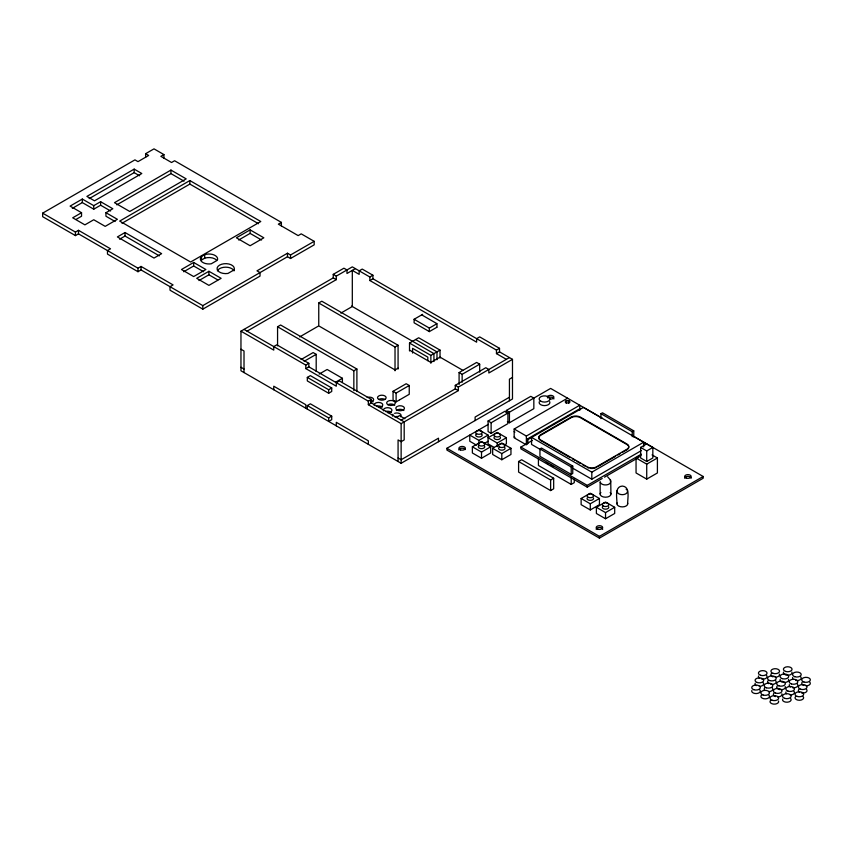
<?xml version="1.0" encoding="UTF-8"?>
<svg xmlns="http://www.w3.org/2000/svg" width="853" height="853" viewBox="0 0 853 853"><rect width="100%" height="100%" fill="white"/><g stroke="black" fill="none" stroke-linecap="round" stroke-linejoin="round"><path stroke-width="1.28" d="M627.712 503.782C627.35 498.898 630.708 486.668 622.317 486.061C613.925 486.668 617.295 498.898 616.922 503.782M617.114 490.646C616.42 495.998 628.213 495.998 627.531 490.646M42.65 213.154L75.448 232.08L78.497 230.321L110.527 248.82L107.478 250.579L107.478 254.098L137.994 271.712L141.044 269.953L202.822 305.619L287.482 256.742L290.532 258.502L314.181 244.854L314.181 241.335L290.532 254.983L287.482 253.224L256.977 270.838L260.026 272.597L260.026 276.116L202.822 309.149L170.024 290.212L170.024 286.693L173.074 284.923L141.044 266.435L137.994 268.194L78.497 233.85L75.448 235.609L42.65 216.673L42.65 213.154L134.945 159.863L137.994 161.633L148.667 155.459L145.618 153.7L145.618 157.229M145.618 153.7L154.009 148.859L163.925 154.585L163.925 158.104M115.112 221.513L105.953 216.236L105.953 212.706L112.82 208.75L100.622 201.703L93.755 205.658L82.314 199.058L70.106 206.106L81.547 212.706L81.547 216.236L76.024 219.424M134.177 169.118L86.889 196.414L94.512 200.818L141.801 173.522L134.177 169.118L134.177 172.637L89.192 198.61M163.925 154.585L160.876 156.344L171.549 162.507L174.598 160.748L281.383 222.398L281.383 225.917M72.324 208.345L82.314 202.577L93.755 209.188L100.622 205.221L110.602 210.99M81.547 212.706L72.697 217.814L84.905 224.861L93.755 219.754L105.196 226.365L117.394 219.317L105.953 212.706M170.941 170.078L114.494 202.673L129.752 211.48L186.199 178.885L170.941 170.078L170.941 173.607L116.797 204.859M189.856 180.559L119.687 221.076L190.614 262.031L260.783 221.513L189.856 180.559L189.856 184.088L258.502 223.721M121.99 223.273L189.856 184.088M125.028 232.528L117.394 236.931L154.009 258.064L161.633 253.661L125.028 232.528L125.028 236.046L159.351 255.868M119.58 239.192L125.028 236.046M201.521 256.497L204.688 254.674A8.626 4.979 0 0 1 214.252 255.036A8.626 4.979 0 0 1 217.334 260.282L211.235 263.801A8.626 4.979 0 0 1 202.15 262.02A8.626 4.979 0 0 1 201.521 256.497L201.521 260.026L204.688 258.203A8.626 4.979 0 0 1 216.47 260.026M193.674 262.468L181.465 269.516L193.674 276.564L205.872 269.516L193.674 262.468L193.674 265.987L203.654 271.755M250.11 229.883L236.377 237.806L250.11 245.739L263.844 237.806L250.11 229.883L250.11 233.402L238.669 240.013M183.683 271.755L193.674 265.987M281.383 222.398L278.334 224.158L298.166 235.609L301.216 233.85L314.181 241.335M208.921 271.275L196.723 278.323L208.921 285.371L221.13 278.323L208.921 271.275L208.921 274.794L198.941 280.562M499.517 351.862L499.517 348.333L496.467 350.103L496.467 353.622L499.517 351.862L512.482 359.348L512.482 398.98L401.134 463.275L240.962 370.799L240.962 331.167L333.246 277.886L333.246 274.357L343.93 268.194L346.979 269.953L346.979 273.482L355.37 268.631M333.246 274.357L336.295 276.116L352.31 266.872L369.861 277.001L372.91 275.242L372.91 278.76L369.861 280.52L369.861 277.001M247.061 331.167L336.295 279.645L336.295 276.116M277.566 345.838L277.566 326.763L280.616 325.004L356.895 369.029L356.895 391.495M398.074 368.155L395.024 369.914L318.755 325.878L318.755 302.986L321.805 301.216L398.074 345.252L398.074 369.04M299.691 336.892L317.988 326.315M340.869 313.115L352.31 306.504L352.31 270.39L359.177 274.357L359.177 270.838L362.226 269.079L372.91 275.242M301.077 359.55L313.136 352.577L316.196 354.347L316.196 371.513M304.126 361.309L316.196 354.347M244.011 329.407L305.79 365.073L308.839 363.314L308.839 366.833L335.954 382.485M305.79 365.073L305.79 368.592L308.839 366.833M307.315 377.399L310.364 375.64L331.721 387.966L331.721 391.495L328.672 393.254L307.315 380.928L307.315 377.399L328.672 389.736L331.721 387.966M319.139 374.094L327.147 369.477L342.405 378.284L342.405 381.803M436.821 327.285L429.347 331.604L414.1 322.797L414.1 319.278L422.64 314.341M277.566 326.763L353.846 370.799L356.895 369.029M318.755 302.986L395.024 347.022L398.074 345.252M335.538 382.24L342.405 378.284M414.1 319.278L429.347 328.085L436.821 323.767M305.79 368.592L336.295 386.206L336.295 382.688L339.345 380.928L371.386 399.417L371.386 402.947L404.183 421.872L404.183 439.935L401.134 441.694L398.074 439.935L398.074 461.505M409.515 350.978L409.515 343.055L418.674 337.767L440.031 350.103L440.031 358.025M307.315 405.58L310.364 403.821L331.721 416.157L331.721 419.676L328.672 421.435L328.672 417.917L307.315 405.58L307.315 409.109M409.515 343.055L430.872 355.381L440.031 350.103M328.672 417.917L331.721 416.157M336.295 382.688L368.336 401.177L371.386 399.417M368.336 401.177L368.336 404.706L371.386 402.947M399.161 400.11L396.112 401.87L393.062 400.11L393.062 391.303L406.188 383.733L409.237 385.492L409.237 394.299L399.609 399.854M393.062 391.303L396.112 393.062L409.237 385.492M459.095 384.447L459.095 372.558L476.635 362.429L479.685 364.188L479.685 372.121M459.095 372.558L462.145 374.318L479.685 364.188M396.421 417.373L399.471 415.614L404.93 418.77M401.134 420.113L455.278 388.851L455.278 385.332L485.794 367.718L488.844 369.477L488.844 372.996L512.482 359.348M455.278 385.332L458.338 387.091L509.433 357.588M368.336 404.706L401.134 423.642L458.338 390.61L458.338 387.091M512.482 377.399L509.433 379.159L509.433 400.739M509.433 397.221L475.11 417.032L475.11 420.561M488.076 420.998L504.859 411.306L507.908 413.065L507.908 423.642L491.125 433.324L488.076 431.565L488.076 420.998L491.125 422.757L507.908 413.065M506.383 413.065L506.383 410.432L530.79 396.336L533.839 398.095L533.839 408.662L509.433 422.757L507.407 421.585M633.203 436.086L703.171 476.486L703.171 478.245L599.435 538.126L446.897 450.064L446.897 448.294L488.385 424.346M506.383 410.432L509.433 412.191L550.622 388.414L602.239 418.205M476.635 445.213L469.779 441.257L469.779 435.083L478.928 440.372L488.076 435.083L488.076 443.891L493.802 447.196M472.37 446.801L481.518 441.513L490.678 446.801L490.678 452.964L481.518 458.253L472.37 452.964L472.37 446.801L481.518 452.09L490.678 446.801M484.643 443.229L488.076 441.257M579.763 410.261L579.763 405.228L526.365 436.054L526.365 444.861L514.167 437.813L514.167 429.006L567.554 398.18M506.383 437.728L497.235 432.45L488.076 437.728L497.235 443.016L506.383 437.728L506.383 443.891L504.102 445.213M492.661 448.294L501.809 443.016L510.958 448.294L510.958 454.468L501.809 459.746L492.661 454.468L492.661 448.294L501.809 453.583L510.958 448.294M527.133 444.424L527.133 439.135L578.995 409.195L579.763 409.632M527.89 443.539L527.89 439.583L583.42 407.435L652.833 447.505M602.197 478.501L587.237 487.138L520.874 448.827L520.874 447.068L532.389 440.425M539.949 448.913L541.474 448.038L572.747 466.09L572.747 473.49L571.211 474.364L539.949 456.312L539.949 448.913L571.211 466.964L572.747 466.09M600.96 418.62L600.96 413.684L602.485 412.809L633.758 430.861L633.758 437.024M518.592 461.505L521.641 459.746L553.672 478.245L553.672 488.812L550.622 490.571L518.592 472.082L518.592 461.505L550.622 480.004L553.672 478.245M600.96 413.684L632.233 431.735L633.758 430.861M597.516 466.762L615.599 456.323M617.86 455.012L620.12 453.711M622.37 452.399L626.891 449.798A6.472 3.732 0 0 0 627.456 449.424M540.653 449.67L531.558 444.424L531.558 437.376L591.811 472.167L643.674 442.217L643.674 446.919M538.424 458.072L538.424 465.471L571.211 484.408L574.272 482.649L574.272 478.949M640.624 447.42L646.723 450.938L652.833 447.42L652.833 457.986L646.723 461.505L640.624 457.986L640.624 447.42L646.723 443.891M572.48 468.052L591.811 479.215L641.371 450.597M520.874 447.068L587.237 485.378L641.317 454.148M652.065 454.905L657.407 457.986L657.407 472.957L646.723 479.119L636.05 472.957L636.05 457.986L641.392 454.905M604.5 477.168L639.014 457.24M581.128 498.493L590.287 493.215L599.435 498.493L599.435 504.667L590.287 509.945L581.128 504.667L581.128 498.493L590.287 503.782L599.435 498.493M636.05 457.986L646.723 464.149L657.407 457.986M596.386 507.3L605.534 502.022L614.693 507.3L614.693 513.474L605.534 518.752L596.386 513.474L596.386 507.3L605.534 512.589L614.693 507.3M446.897 448.294L599.435 536.366L703.171 476.486M607.656 476.816L610.727 480.314L610.929 494.09M499.517 348.333L479.685 336.892L476.635 338.652L476.635 342.17L369.861 280.52M372.91 278.76L496.467 350.103M496.467 353.622L506.383 359.348M421.723 314.874L436.981 323.682L436.981 327.2M170.941 173.607L184.013 181.156M333.246 277.886L336.295 279.645M250.11 233.402L261.551 240.013M134.177 172.637L139.625 175.782M415.624 339.526L436.981 351.862L436.981 359.785M351.521 306.046L433.932 353.622L433.932 361.544M462.912 370.351L440.031 357.14L430.872 362.429L409.515 350.103M455.278 388.851L458.338 390.61M570.209 457.581L540.706 440.543A6.472 3.732 0 0 1 540.706 435.265L571.211 417.65A6.472 3.732 0 0 1 580.371 417.65L626.891 444.509A6.472 3.732 0 0 1 628.565 448.124M572.48 458.893L574.751 460.204M577.023 461.516L580.424 463.478M582.695 464.789L584.966 466.101M514.167 429.006L526.365 436.054M514.167 431.65L514.924 432.098M527.133 439.135L527.89 439.583M514.167 436.939L514.924 437.376M546.336 462.646L548.596 463.947M550.857 465.258L553.117 466.559M478.928 429.805L488.076 435.083M208.921 274.794L217.803 279.923M308.839 363.314L276.809 344.815L273.76 346.574L273.76 350.103L240.962 331.167M240.962 349.218L244.011 350.978L244.011 372.558M240.962 367.27L244.011 369.04M398.074 457.986L401.134 459.746L438.506 438.175L438.506 441.694M626.134 489.249L626.987 489.899M610.215 480.207C613.04 485.613 601.024 486.754 600.149 481.764L600.149 494.09M646.723 450.938L646.723 461.505M646.723 464.149L646.723 479.119M632.233 431.735L632.233 436.672M605.534 512.589L605.534 518.752M599.435 536.366L599.435 538.126M591.811 472.167L591.811 479.215M590.287 503.782L590.287 509.945M587.237 485.378L587.237 487.138M571.211 466.964L571.211 474.364M571.211 477.008L571.211 484.408M550.622 480.004L550.622 490.571M509.433 412.191L509.433 422.757M501.809 453.583L501.809 459.746M497.235 443.016L497.235 446.716M491.125 422.757L491.125 433.324M481.518 452.09L481.518 458.253M478.928 440.372L478.928 444.072M462.145 374.318L462.145 382.24M430.872 355.381L430.872 363.314M429.347 328.085L429.347 331.604M427.822 360.67L427.822 357.14L412.575 348.333L412.575 353.035M401.134 423.642L401.134 463.275M396.112 393.062L396.112 401.87M395.024 347.022L395.024 370.799M368.336 444.338L368.336 440.809L336.295 422.32L336.295 425.839M353.846 370.799L353.846 390.61M328.672 389.736L328.672 393.254M305.79 408.224L305.79 404.706L273.76 386.206L273.76 389.736M290.532 254.983L290.532 258.502M287.482 253.224L287.482 256.742M204.688 254.674L204.688 258.203M202.822 305.619L202.822 309.149M141.044 266.435L141.044 269.953M137.994 268.194L137.994 271.712M100.622 201.703L100.622 205.221M93.755 205.658L93.755 209.188M82.314 199.058L82.314 202.577M78.497 230.321L78.497 233.85M75.448 232.08L75.448 235.609M376.312 406.273A4.318 2.495 0 0 1 382.208 407.18M375.427 403.149A4.318 2.495 0 0 1 382.453 403.949A4.318 2.495 0 0 1 378.476 407.393M374.307 405.548A4.318 2.495 0 0 1 374.734 403.661M384.575 408.427A4.318 2.495 0 0 1 391.612 409.237A4.318 2.495 0 0 1 387.625 412.681M383.455 410.837A4.318 2.495 0 0 1 383.893 408.95M378.775 395.931A4.318 2.495 0 0 1 385.876 396.837A4.318 2.495 0 0 1 381.451 400.164A4.318 2.495 0 0 1 378.082 396.442M387.923 401.209A4.318 2.495 0 0 1 395.024 402.115A4.318 2.495 0 0 1 390.599 405.452A4.318 2.495 0 0 1 387.241 401.731M367.163 397.466A4.318 2.495 0 0 1 373.305 398.671A4.318 2.495 0 0 1 370.437 402.03M397.967 406.103A4.318 2.495 0 0 1 404.429 408.043A4.318 2.495 0 0 1 398.65 410.592A4.318 2.495 0 0 1 397.071 406.497M394.619 413.321A4.318 2.495 0 0 1 399.833 413.716A4.318 2.495 0 0 1 400.515 416.722M392.615 416.115A4.318 2.495 0 0 1 393.041 414.227M396.389 410.538A4.318 2.495 0 0 1 403.864 410.538M387.923 404.738A4.318 2.495 0 0 1 394.715 405.25M378.775 399.449A4.318 2.495 0 0 1 384.874 399.449M385.471 411.551A4.318 2.495 0 0 1 391.356 412.468M394.619 416.84A4.318 2.495 0 0 1 397.893 416.595M370.437 400.739A4.318 2.495 0 0 1 373.06 401.902M217.366 270.87A8.626 4.979 0 0 1 225.704 267.17A8.626 4.979 0 0 1 234.042 270.87M809.774 682.101A4.318 2.495 0 0 1 806.032 685.833M803.878 685.503A4.318 2.495 0 0 1 802.3 682.101M797.267 684.031A4.318 2.495 0 0 1 796.958 686.793A4.318 2.495 0 0 1 792.416 687.689M790.486 687.038A4.318 2.495 0 0 1 789.366 684.639M775.612 680.683A4.318 2.495 0 0 1 775.302 683.445A4.318 2.495 0 0 1 770.76 684.341M768.83 683.69A4.318 2.495 0 0 1 768.137 680.683M768.916 695.12A4.318 2.495 0 0 1 765.173 698.863A4.318 2.495 0 0 1 761.441 695.12M779.397 674.073A4.318 2.495 0 0 1 775.228 677.207M773.074 676.866A4.318 2.495 0 0 1 772.178 676.472M771.496 675.96A4.318 2.495 0 0 1 771.496 673.465M759.756 689.842A4.318 2.495 0 0 1 756.59 693.553A4.318 2.495 0 0 1 751.856 690.44M791.893 672.132A4.318 2.495 0 0 1 787.735 675.267M786.615 675.181A4.318 2.495 0 0 1 785.57 674.936M784.675 674.542A4.318 2.495 0 0 1 783.566 672.132M763.115 682.624A4.318 2.495 0 0 1 759.373 686.356M756.323 685.631A4.318 2.495 0 0 1 755.204 683.221M778.501 701.006A4.318 2.495 0 0 1 773.767 704.12A4.318 2.495 0 0 1 770.59 700.409M781.849 693.788A4.318 2.495 0 0 1 777.68 696.922M775.526 696.592A4.318 2.495 0 0 1 773.948 693.19M806.426 689.32A4.318 2.495 0 0 1 806.106 692.082A4.318 2.495 0 0 1 801.564 692.967M799.634 692.327A4.318 2.495 0 0 1 798.952 689.32M785.197 686.569A4.318 2.495 0 0 1 781.028 689.704M779.909 689.619A4.318 2.495 0 0 1 778.874 689.373M777.979 688.979A4.318 2.495 0 0 1 777.296 685.972M793.919 691.25A4.318 2.495 0 0 1 790.187 694.992M786.445 693.745A4.318 2.495 0 0 1 786.018 691.858M803.068 696.538A4.318 2.495 0 0 1 799.336 700.27A4.318 2.495 0 0 1 795.604 696.538M788.545 679.351A4.318 2.495 0 0 1 783.267 682.4M782.222 682.155A4.318 2.495 0 0 1 780.207 679.351M766.463 675.405A4.318 2.495 0 0 1 766.143 678.167A4.318 2.495 0 0 1 761.612 679.052M759.671 678.412A4.318 2.495 0 0 1 758.562 676.002M790.571 698.468A4.318 2.495 0 0 1 787.394 702.19A4.318 2.495 0 0 1 782.659 699.076M800.615 676.813A4.318 2.495 0 0 1 800.306 679.574A4.318 2.495 0 0 1 795.764 680.47M793.151 679.308A4.318 2.495 0 0 1 792.714 677.421M772.264 687.902A4.318 2.495 0 0 1 768.532 691.644M764.789 690.397A4.318 2.495 0 0 1 764.789 687.902M627.531 502.971A5.395 3.113 0 0 1 622.317 506.895A5.395 3.113 0 0 1 617.114 502.971M547.391 397.221A3.231 1.866 0 0 1 550.91 395.355A3.231 1.866 0 0 1 553.81 397.541A3.231 1.866 0 0 1 549.79 399.023M596.204 529.318A3.231 1.866 0 0 1 599.435 527.453A3.231 1.866 0 0 1 602.676 529.318M684.682 478.245A3.231 1.866 0 0 1 687.913 476.369A3.231 1.866 0 0 1 691.154 478.245M547.818 398.042A3.231 1.866 0 0 1 551.465 397.178A3.231 1.866 0 0 1 553.864 398.98M458.914 450.064A3.231 1.866 0 0 1 461.729 448.209A3.231 1.866 0 0 1 465.269 449.574M593.411 498.013A3.231 1.866 0 0 1 590.287 500.37A3.231 1.866 0 0 1 587.163 498.013M596.386 467.412A6.472 3.732 0 0 1 595.042 467.998M594.285 468.222A6.472 3.732 0 0 1 590.137 468.372M588.57 467.998A6.472 3.732 0 0 1 587.237 467.412M628.298 448.582A6.472 3.732 0 0 1 627.925 449.019M608.669 506.821A3.231 1.866 0 0 1 605.118 509.156A3.231 1.866 0 0 1 602.74 506.373M481.732 434.156A3.231 1.866 0 0 1 480.783 436.619A3.231 1.866 0 0 1 476.443 436.288A3.231 1.866 0 0 1 476.635 433.761A3.231 1.866 0 0 1 478.085 430.637A3.231 1.866 0 0 1 482.052 432.929A3.231 1.866 0 0 1 476.635 433.761M610.215 492.533A5.395 3.113 0 0 1 605.534 497.214A5.395 3.113 0 0 1 600.864 492.533M484.323 445.863A3.231 1.866 0 0 1 481.518 448.667A3.231 1.866 0 0 1 478.714 445.863M566.477 403.138A2.154 1.248 0 0 1 565.902 401.262A2.154 1.248 0 0 1 569.207 401.262A2.154 1.248 0 0 1 568.631 403.138M500.359 437.248A3.231 1.866 0 0 1 496.809 439.583A3.231 1.866 0 0 1 494.431 436.8M549.727 401.699A5.395 3.113 0 0 1 544.523 405.612A5.395 3.113 0 0 1 539.309 401.699M504.613 447.367A3.231 1.866 0 0 1 502.236 450.149A3.231 1.866 0 0 1 498.685 447.814M234.042 269.921L227.932 273.45A8.626 4.979 0 0 1 217.11 269.068A8.626 4.979 0 0 1 226.45 263.673A8.626 4.979 0 0 1 234.042 269.921M571.211 417.117L540.706 434.731A6.472 3.732 0 0 0 540.706 440.02L587.237 466.879A6.472 3.732 0 0 0 596.386 466.879L626.891 449.264A6.472 3.732 0 0 0 626.891 443.986L580.371 417.117A6.472 3.732 0 0 0 571.211 417.117M803.878 681.984A4.318 2.495 0 0 0 810.35 679.82A4.318 2.495 0 0 0 803.878 677.666A4.318 2.495 0 0 0 803.878 681.984M791.371 683.914A4.318 2.495 0 0 0 797.843 681.76A4.318 2.495 0 0 0 791.371 679.596A4.318 2.495 0 0 0 791.371 683.914M769.715 680.566A4.318 2.495 0 0 0 776.187 678.412A4.318 2.495 0 0 0 769.715 676.248A4.318 2.495 0 0 0 769.715 680.566M763.019 695.003A4.318 2.495 0 0 0 769.491 692.849A4.318 2.495 0 0 0 763.019 690.685A4.318 2.495 0 0 0 763.019 695.003M773.074 673.348A4.318 2.495 0 0 0 779.546 671.194A4.318 2.495 0 0 0 773.074 669.029A4.318 2.495 0 0 0 773.074 673.348M753.871 689.714A4.318 2.495 0 0 0 760.343 687.561A4.318 2.495 0 0 0 753.871 685.407A4.318 2.495 0 0 0 753.871 689.714M785.57 671.418A4.318 2.495 0 0 0 792.042 669.253A4.318 2.495 0 0 0 785.57 667.099A4.318 2.495 0 0 0 785.57 671.418M757.219 682.496A4.318 2.495 0 0 0 763.691 680.342A4.318 2.495 0 0 0 757.219 678.188A4.318 2.495 0 0 0 757.219 682.496M772.168 700.281A4.318 2.495 0 0 0 778.64 698.127A4.318 2.495 0 0 0 772.168 695.973A4.318 2.495 0 0 0 772.168 700.281M775.526 693.062A4.318 2.495 0 0 0 781.998 690.909A4.318 2.495 0 0 0 775.526 688.755A4.318 2.495 0 0 0 775.526 693.062M800.53 689.203A4.318 2.495 0 0 0 807.002 687.038A4.318 2.495 0 0 0 800.53 684.884A4.318 2.495 0 0 0 800.53 689.203M778.874 685.844A4.318 2.495 0 0 0 785.346 683.69A4.318 2.495 0 0 0 778.874 681.536A4.318 2.495 0 0 0 778.874 685.844M788.023 691.133A4.318 2.495 0 0 0 794.495 688.979A4.318 2.495 0 0 0 788.023 686.814A4.318 2.495 0 0 0 788.023 691.133M797.182 696.421A4.318 2.495 0 0 0 803.654 694.257A4.318 2.495 0 0 0 797.182 692.103A4.318 2.495 0 0 0 797.182 696.421M782.222 678.625A4.318 2.495 0 0 0 788.694 676.472A4.318 2.495 0 0 0 782.222 674.318A4.318 2.495 0 0 0 782.222 678.625M760.567 675.277A4.318 2.495 0 0 0 767.039 673.124A4.318 2.495 0 0 0 760.567 670.97A4.318 2.495 0 0 0 760.567 675.277M784.675 698.351A4.318 2.495 0 0 0 791.147 696.197A4.318 2.495 0 0 0 784.675 694.033A4.318 2.495 0 0 0 784.675 698.351M794.729 676.696A4.318 2.495 0 0 0 801.202 674.542A4.318 2.495 0 0 0 794.729 672.377A4.318 2.495 0 0 0 794.729 676.696M766.367 687.785A4.318 2.495 0 0 0 772.839 685.631A4.318 2.495 0 0 0 766.367 683.466A4.318 2.495 0 0 0 766.367 687.785M597.814 529.18A3.231 1.866 0 0 0 602.676 527.559A3.231 1.866 0 0 0 597.814 525.938A3.231 1.866 0 0 0 597.814 529.18M686.292 478.096A3.231 1.866 0 0 0 691.154 476.486A3.231 1.866 0 0 0 686.292 474.865A3.231 1.866 0 0 0 686.292 478.096M460.524 449.915A3.231 1.866 0 0 0 465.386 448.294A3.231 1.866 0 0 0 460.524 446.684A3.231 1.866 0 0 0 460.524 449.915M588.666 497.47A3.231 1.866 0 0 0 593.517 495.86A3.231 1.866 0 0 0 588.666 494.239A3.231 1.866 0 0 0 588.666 497.47M603.252 505.989A3.231 1.866 0 0 0 608.669 505.147A3.231 1.866 0 0 0 604.702 502.854A3.231 1.866 0 0 0 603.252 505.989M479.237 445.479A3.231 1.866 0 0 0 484.643 444.637A3.231 1.866 0 0 0 480.687 442.355A3.231 1.866 0 0 0 479.237 445.479M566.029 402.584A2.154 1.248 0 0 0 569.644 402.03A2.154 1.248 0 0 0 567 400.505A2.154 1.248 0 0 0 566.029 402.584M494.943 436.405A3.231 1.866 0 0 0 500.359 435.574A3.231 1.866 0 0 0 496.393 433.281A3.231 1.866 0 0 0 494.943 436.405M540.706 401.177A5.395 3.113 0 0 0 549.727 399.78A5.395 3.113 0 0 0 543.126 395.973A5.395 3.113 0 0 0 540.706 401.177M499.517 446.972A3.231 1.866 0 0 0 504.933 446.14A3.231 1.866 0 0 0 500.967 443.848A3.231 1.866 0 0 0 499.517 446.972"/></g></svg>
